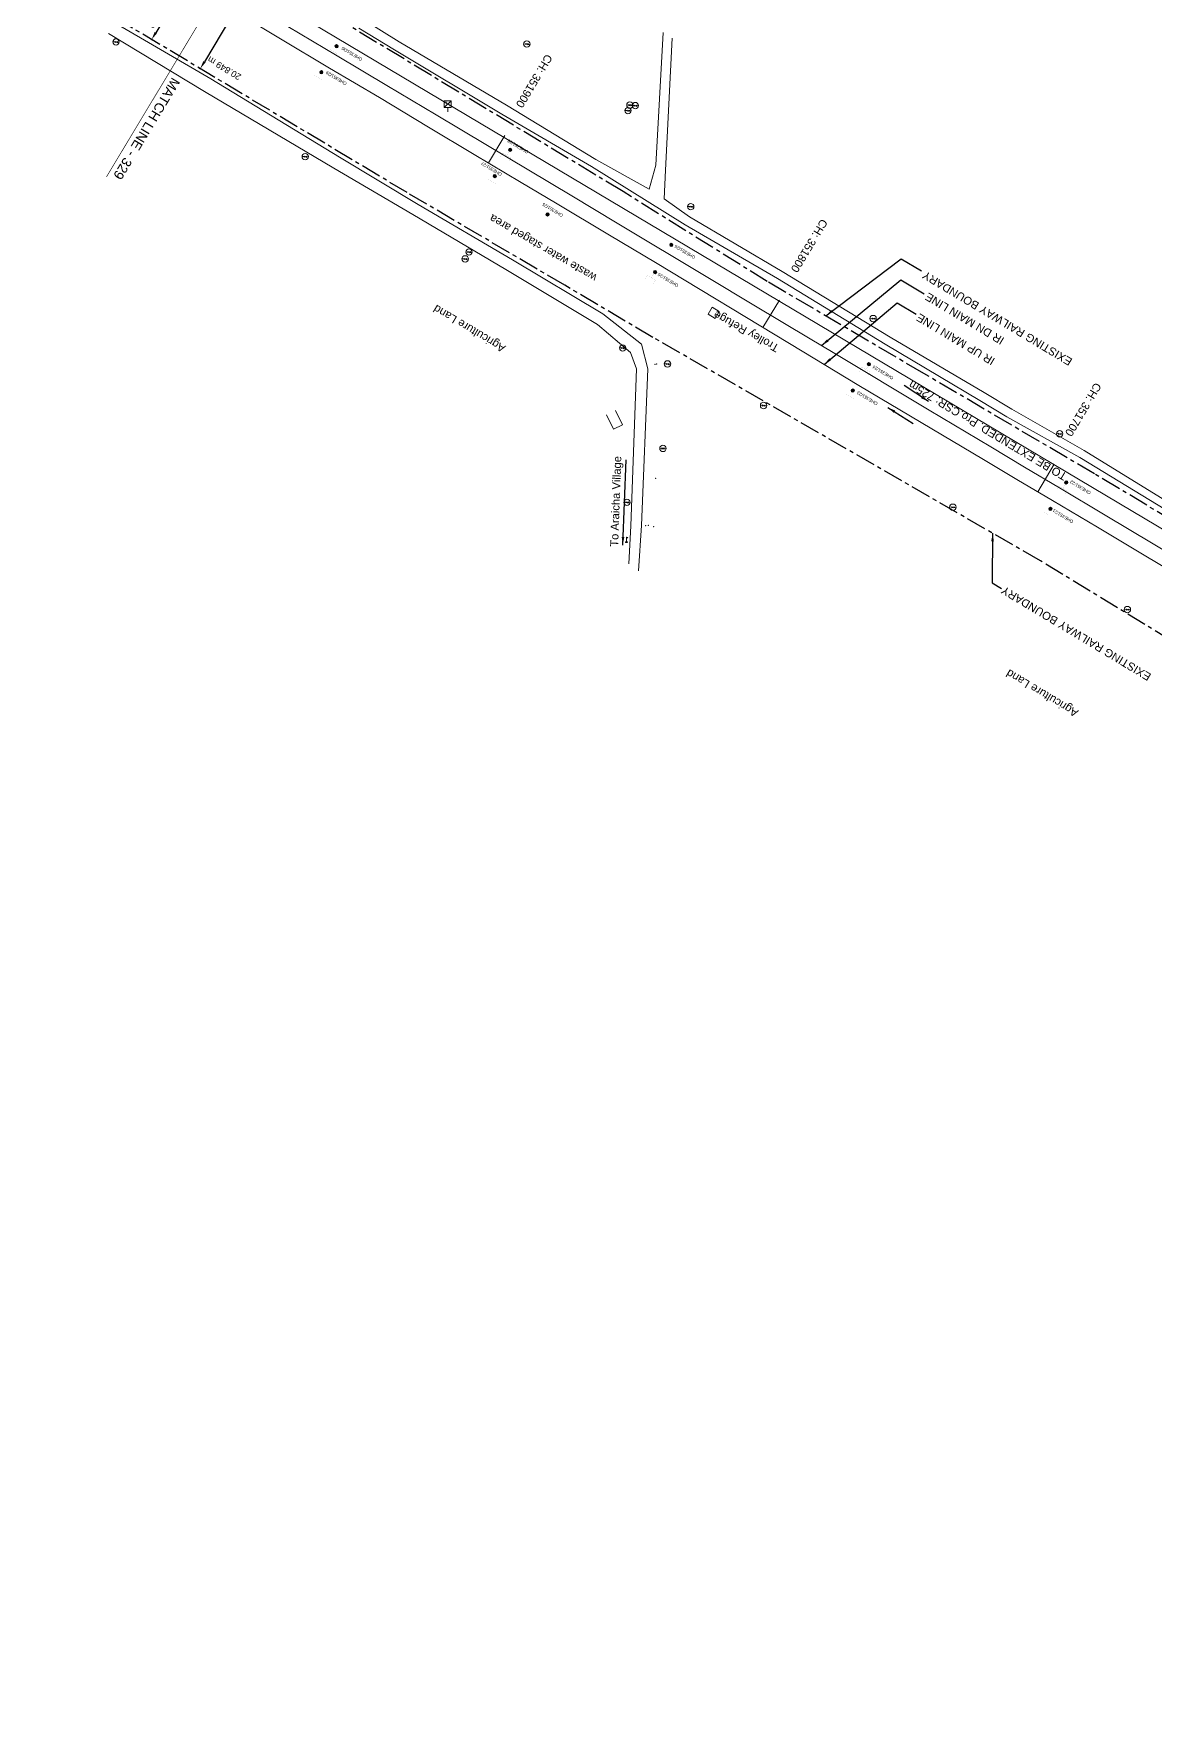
# Model space of a CAD drawing. Header units: metres. Extents: x 593168 to 611286, y 3401475 to 3412398.
# Drawn here: x 600910 to 601261, y 3407145 to 3407672 of the extents above; entities that cross this region are included whole.
import ezdxf
from ezdxf.enums import TextEntityAlignment as Align

# ---------------------------------------------------------------- set-up
doc = ezdxf.new("R2010")
doc.units = ezdxf.units.M
doc.header["$MEASUREMENT"] = 0
doc.linetypes.add('CENTER', pattern=[2, 1.25, -0.25, 0.25, -0.25])
doc.linetypes.add('PHANTOM2', pattern=[1.25, 0.625, -0.125, 0.125, -0.125, 0.125, -0.125])
doc.layers.get('Defpoints').update_dxf_attribs({"lineweight": 0})
for name, color, linetype, lineweight in [('CANAL BOTTOM', 5, 'Continuous', 0), ('CANAL TOP', 5, 'Continuous', 0), ('Commercial Building Pucca', 251, 'Continuous', 0), ('DFCC BOUNDARY', 6, 'CENTER', 0), ('Electric Pole', 251, 'Continuous', 0), ('Existing IR Chainage', 7, 'Continuous', 0), ('Existing IR Track', 7, 'Continuous', 0), ('IR PROP. DETAILS', 190, 'Continuous', 18), ('Lamp_Post', 251, 'Continuous', 0), ('OHE MAST', 8, 'Continuous', 0), ('OHE MAST TEXT', 8, 'Continuous', 0), ('Side Details', 251, 'Continuous', 0), ('Subroad Edge', 34, 'Continuous', 0), ('Text1', 251, 'Continuous', 0), ('Trolley Stand', 251, 'Continuous', 0), ('Water Logged Area', 5, 'Continuous', 0), ('WL', 7, 'Continuous', 0)]:
    doc.layers.add(name, color=color, linetype=linetype, lineweight=lineweight)
doc.layers.add('Existing Railway Boundary', color=7, linetype='CENTER')
doc.layers.add('MATCH LINE', color=7, linetype='Continuous')
doc.styles.add('CUT-FILL', font='cut-fill.shx', dxfattribs={"height": 2})
doc.styles.get("Standard").update_dxf_attribs({"font": 'arial.ttf'})
doc.styles.add('Style-Arial', font='arial.ttf')
doc.dimstyles.new('ISO-25', dxfattribs={"dimtxt": 2.5, "dimasz": 2.5, "dimexe": 1.25, "dimexo": 0.625, "dimtad": 1, "dimtxsty": 'Standard', "dimcen": 2.5, "dimadec": 0, "dimazin": 0, "dimtfac": 1, "dimtmove": 0, "dimatfit": 3, "dimfxl": 1, "dimarcsym": 0})
doc.dimstyles.get("Standard").update_dxf_attribs({"dimtxt": 2.5, "dimasz": 0.18, "dimexe": 0.18, "dimexo": 0.0625, "dimgap": 0.09, "dimtad": 0, "dimtih": 1, "dimtoh": 1, "dimdec": 3, "dimzin": 0, "dimdsep": 46, "dimtxsty": 'Standard', "dimcen": 0.09, "dimaunit": 1, "dimadec": 4, "dimazin": 0, "dimtfac": 1, "dimtdec": 3, "dimtofl": 0, "dimtmove": 0, "dimatfit": 3, "dimfxl": 1, "dimtolj": 1, "dimtzin": 0, "dimarcsym": 0})

# ---------------------------------------------------------------- blocks, each defined once
blk = doc.blocks.new('EP')
blk.add_hatch(color=8).paths.add_polyline_path([(-0.21, -0.05), (-0.21, 0.16), (-0.93, -0.01), (-0.31, 0.07), (-0.31, -0.19), (0.31, 0), (0.31, -0.24), (0.94, -0.01), (0.41, -0.1), (0.43, 0.15)])
at = {"color": 8}
for p, q in [((-0.93, -0.01), (-0.21, 0.16)), ((-0.31, 0.07), (-0.93, -0.01)), ((-0.31, -0.19), (-0.31, 0.07)), ((0.31, 0), (-0.31, -0.19)), ((-0.21, 0.16), (-0.21, -0.05)), ((-0.21, -0.05), (0.43, 0.15)), ((0.31, -0.24), (0.31, 0)), ((0.43, 0.15), (0.41, -0.1)), ((0.94, -0.01), (0.31, -0.24)), ((0.41, -0.1), (0.94, -0.01))]:
    blk.add_line(p, q, dxfattribs=at)
blk.add_circle((0, 0), 1, dxfattribs=at)
blk = doc.blocks.new('LP')
for points in [[(0, 0), (0, 1.5)], [(0.25, 1.35), (0.44, 1.35)]]:
    blk.add_lwpolyline(points)
for centre, radius, start, end in [((0.07, 0.99), 0.519, 57.6425, 97.3165), ((0.34, 1.33), 0.094, 11.7012, 168.0476)]:
    blk.add_arc(centre, radius, start, end)
at = {"extrusion": (0, 0, -1)}
blk.add_ellipse((0, 0.01), major_axis=(0.308, 0), ratio=0.400495, dxfattribs=at)
blk.add_ellipse((0.35, 1.36), major_axis=(0.0017, 0.0438), ratio=0.461056, start_param=1.74022, end_param=4.575836)
blk = doc.blocks.new('WL')
at = {"layer": 'WL'}
for p, q in [((1.07, 3.42), (-1.06, 3.42)), ((-1.06, 3.42), (-1.06, 1.29)), ((-1.06, 1.29), (1.07, 1.29)), ((0, 1.29), (0, 0)), ((1.07, 1.29), (1.07, 3.42))]:
    blk.add_line(p, q, dxfattribs=at)
blk.add_lwpolyline([(-1.06, 1.29), (1.07, 3.42)], dxfattribs=at)
at = {"layer": 'WL', "style": 'CUT-FILL'}
for s, p in [('W', (-0.08, 3.25)), ('L', (0.61, 2.26))]:
    blk.add_text(s, height=0.739, rotation=180, dxfattribs=at).set_placement(p)
blk = doc.blocks.new('OHE MAST')
h = blk.add_hatch(color=256)
h.dxf.hatch_style = 1
edge = h.paths.add_edge_path()
edge.add_arc((0, 0), 0.514, 0, 360)
at = {"const_width": 0.01}
for points in [[(1.5, 3.5), (1.5, 2), (-1.5, 2), (-1.5, 3.5)], [(0, 2), (0, 0)]]:
    blk.add_lwpolyline(points, dxfattribs=at)
blk.add_circle((0, 0), 0.514)
blk = doc.blocks.new('*D175')
at = {"layer": 'Defpoints', "color": 0, "linetype": 'ByBlock', "ltscale": 5, "transparency": 16777216}
for p in [(600972.69, 3407679.04), (600961.96, 3407661.16), (600962.46, 3407660.86)]:
    blk.add_point(p, dxfattribs=at)
at = {"layer": 'DFCC BOUNDARY', "color": 0, "linetype": 'ByBlock', "lineweight": -2, "ltscale": 5, "transparency": 16777216}
for p, q in [((600972.79, 3407678.98), (600973.29, 3407678.68)), ((600971.9, 3407676.6), (600963.75, 3407663.01)), ((600962.07, 3407661.1), (600962.57, 3407660.8))]:
    blk.add_line(p, q, dxfattribs=at)
at = {"layer": 'DFCC BOUNDARY', "color": 0, "linetype": 'ByBlock', "ltscale": 5, "transparency": 16777216}
for points in [[(600971.54, 3407676.81), (600972.26, 3407676.38), (600973.18, 3407678.74)], [(600963.39, 3407663.22), (600964.1, 3407662.79), (600962.46, 3407660.86)]]:
    blk.add_solid(points, dxfattribs=at)
at = {"layer": 'DFCC BOUNDARY', "color": 0, "linetype": 'ByBlock', "ltscale": 5, "transparency": 16777216, "insert": (600969.97, 3407661.01), "char_height": 2, "attachment_point": 5, "rotation": 149, "style": 'Style-Arial'}
blk.add_mtext('\\A1;20.849 m', dxfattribs=at)
blk = doc.blocks.new('TerminatorOpen_0.5')
at = {"color": 0, "linetype": 'ByBlock', "lineweight": -2}
for q in [(-1, 0.25), (-1, 0), (-1, -0.25)]:
    blk.add_line((0, 0), q, dxfattribs=at)
blk = doc.blocks.new('*D176')
at = {"layer": 'Defpoints', "color": 0, "linetype": 'ByBlock', "ltscale": 5, "transparency": 16777216}
for p in [(600958.78, 3407687.36), (600947.28, 3407669.97), (600948.06, 3407669.5)]:
    blk.add_point(p, dxfattribs=at)
at = {"layer": 'DFCC BOUNDARY', "color": 0, "linetype": 'ByBlock', "lineweight": -2, "ltscale": 5, "transparency": 16777216}
for p, q in [((600958.67, 3407687.42), (600957.88, 3407687.89)), ((600956.71, 3407685.69), (600948.56, 3407672.11)), ((600947.96, 3407669.56), (600947.17, 3407670.03))]:
    blk.add_line(p, q, dxfattribs=at)
at = {"layer": 'DFCC BOUNDARY', "color": 0, "linetype": 'ByBlock', "ltscale": 5, "transparency": 16777216}
for points in [[(600956.35, 3407685.9), (600957.06, 3407685.47), (600957.99, 3407687.83)], [(600948.21, 3407672.32), (600948.92, 3407671.9), (600947.28, 3407669.97)]]:
    blk.add_solid(points, dxfattribs=at)
at = {"layer": 'DFCC BOUNDARY', "color": 0, "linetype": 'ByBlock', "ltscale": 5, "transparency": 16777216, "insert": (600943.52, 3407677.23), "char_height": 2, "attachment_point": 5, "rotation": 149, "style": 'Style-Arial'}
blk.add_mtext('\\A1;20.829 m', dxfattribs=at)

msp = doc.modelspace()

# ---------------------------------------------------------------- linework, layer by layer
at = {"layer": 'CANAL BOTTOM'}
for p in [(601102.381, 3407518.125, 258.07), (601104.132, 3407517.744, 257.987)]:
    msp.add_point(p, dxfattribs=at)
at = {"layer": 'CANAL TOP'}
for p in [(601104.524, 3407568.494, 258.372), (601105.063, 3407568.602, 258.066), (601104.7311, 3407532.9009, 258.502), (601101.609, 3407518.081, 258.438)]:
    msp.add_point(p, dxfattribs=at)
at = {"layer": 'Commercial Building Pucca'}
msp.add_polyline3d([(601092.1282, 3407554.0967, 258.4484), (601094.3344, 3407549.6114, 258.4484), (601091.548, 3407548.2408, 259.4981), (601089.3417, 3407552.7261, 259.4981)], dxfattribs=at)
at = {"layer": 'Existing IR Chainage', "color": 7, "linetype": 'Continuous', "lineweight": 13, "flags": 128}
for points in [[(601057.5728, 3407639.9876), (601052.4463, 3407631.4016)], [(601143.4024, 3407588.561), (601138.2268, 3407580.0045)], [(601229.1463, 3407537.2885), (601224.0521, 3407528.6833)]]:
    msp.add_lwpolyline(points, dxfattribs=at)
at = {"layer": 'Existing IR Track', "color": 0, "lineweight": 15, "flags": 128}
for points in [[(601270.6089, 3407500.8966), (601257.8015, 3407508.5698), (601242.7275, 3407517.5629), (601228.6442, 3407525.9649), (601217.5487, 3407532.5333), (601207.1428, 3407538.6936), (601187.6672, 3407550.2867), (601168.1565, 3407561.9007), (601150.4876, 3407572.5882), (601133.1204, 3407583.0933), (601118.6536, 3407591.8093), (601104.6235, 3407600.2621), (601090.3205, 3407608.7988), (601073.3922, 3407618.8954), (601062.6514, 3407625.3084), (601047.9913, 3407634.0616), (601033.7459, 3407642.6017), (601018.3941, 3407651.808), (601002.8432, 3407661.0569), (600987.5237, 3407670.1681), (600974.4976, 3407677.9567)], [(601272.9733, 3407504.6343), (601260.0796, 3407512.3527), (601245.1067, 3407521.3224), (601230.8787, 3407529.8459), (601219.9607, 3407536.3474), (601209.3703, 3407542.6537), (601190.1447, 3407554.1959), (601160.1458, 3407572.2055), (601152.9497, 3407576.4907), (601135.3284, 3407586.9838), (601121.0446, 3407595.6046), (601092.7337, 3407612.6133), (601078.5412, 3407621.0945), (601065.066, 3407629.1282), (601051.6639, 3407637.1182), (601036.1523, 3407646.4098), (601020.7184, 3407655.6548), (601005.2394, 3407664.8485), (600989.8195, 3407674.0071)]]:
    msp.add_lwpolyline(points, dxfattribs=at)
at = {"layer": 'Existing Railway Boundary', "ltscale": 5}
for points in [[(601317.2433, 3407450.7097), (601224.899, 3407507.0908), (601103.8361, 3407576.9037), (601076.3041, 3407593.1922), (601027.0445, 3407622.1279), (600800.8989, 3407757.7565), (600729.53, 3407800.2216), (600590.7896, 3407882.7312), (600531.0891, 3407918.878), (600526.2178, 3407921.6024), (600502.3694, 3407935.4788), (600422.2553, 3407983.1065), (600376.8527, 3408011.2163), (600345.4847, 3408028.7629), (600315.7213, 3408046.6622), (600129.9447, 3408159.317), (599995.7813, 3408208.5798), (599954.336, 3408225.7264), (599945.3157, 3408214.7803), (599936.2222, 3408204.7154)], [(602240.837, 3406937.0674), (602116.2948, 3407010.7668), (601764.5806, 3407219.7883), (601759.3642, 3407222.2685), (601653.1238, 3407292.2946), (601441.2096, 3407415.0505), (601397.917, 3407440.7299), (601301.0475, 3407498.7265), (601241.8375, 3407534.2132), (601188.4611, 3407565.6026), (601139.5754, 3407594.3481), (601094.5264, 3407622.448), (600939.9459, 3407716.091), (600853.7892, 3407766.6119), (600798.1443, 3407818.9628), (600756.3389, 3407844.4101), (600651.5465, 3407908.0731), (600401.2293, 3408050.9686)]]:
    msp.add_lwpolyline(points, dxfattribs=at)
at = {"layer": 'IR PROP. DETAILS'}
msp.add_lwpolyline([(601416.1534, 3407425.7798), (600988.7507, 3407680.1794, -0.00071772), (600964.1023, 3407694.8986), (600944.4743, 3407706.6581)], format="xyb", dxfattribs=at)
at = {"layer": 'MATCH LINE', "linetype": 'PHANTOM2', "ltscale": 15, "const_width": 0.2}
msp.add_lwpolyline([(600990.0138, 3407721.6411), (600933.14, 3407627.0235)], dxfattribs=at)
at = {"layer": 'Subroad Edge'}
for points in [[(600935.5845, 3407675.2496, 258.0695), (600965.7924, 3407657.7199, 258.0965), (601005.9568, 3407633.2401, 258.1445), (601030.4804, 3407618.4106, 258.2134), (601059.9703, 3407601.0954, 258.2654), (601088.1971, 3407584.2358, 258.3304), (601100.2922, 3407574.7344, 258.5193), (601102.2904, 3407567.1163, 258.5453), (601100.2637, 3407518.102, 258.6353), (601099.3922, 3407503.9704, 258.6838)], [(601363.809, 3407463.3382, 258.5993), (601333.1651, 3407482.4847, 258.6273), (601293.1673, 3407507.006, 258.7253), (601266.5131, 3407521.5473, 258.8333), (601237.2065, 3407539.3574, 258.7563), (601214.3714, 3407552.0284, 258.7993), (601206.0127, 3407557.1906, 258.9302), (601176.4287, 3407574.7414, 258.7233), (601142.7397, 3407595.2932, 258.6213), (601113.9672, 3407612.1083, 258.5383), (601084.6245, 3407630.3141, 258.2554), (601056.6909, 3407646.6652, 258.1315), (601023.1752, 3407666.7556, 258.0785), (601012.0276, 3407673.5437, 258.0345)], [(601107.0044, 3407672.1179, 258.6517), (601104.7243, 3407630.6899, 258.5533), (601102.6536, 3407623.2198, 258.5253), (601086.0069, 3407632.5231, 258.2434), (601058.0713, 3407649.4569, 258.1025), (601024.5426, 3407669.2889, 257.9665), (601013.5389, 3407676.1186, 257.9795)], [(601096.3704, 3407506.1117, 258.7681), (601096.9717, 3407517.9683, 258.7183), (601098.7388, 3407567.0975, 258.4154), (601096.8812, 3407572.1738, 258.3944), (601086.5444, 3407580.915, 258.3924), (601057.9206, 3407598.1365, 258.3694), (601028.8981, 3407615.2827, 258.2934), (601004.2035, 3407629.7298, 258.2584), (600963.7521, 3407653.6871, 258.1005), (600933.7456, 3407671.8926, 258.1485)], [(601365.006, 3407465.4975, 258.5463), (601333.8611, 3407484.1815, 258.5553), (601293.7731, 3407508.3974, 258.6003), (601267.8277, 3407523.5667, 258.6653), (601238.5868, 3407541.5739, 258.6873), (601215.9453, 3407554.4897, 258.7583), (601207.3493, 3407559.661, 258.6643), (601178.0061, 3407576.9545, 258.6443), (601144.2085, 3407597.52, 258.5673), (601115.2743, 3407614.6036, 258.5873), (601107.3267, 3407620.2252, 258.6033), (601107.8263, 3407629.1931, 258.5643), (601109.8428, 3407670.3612, 258.5933)]]:
    msp.add_polyline3d(points, dxfattribs=at)
at = {"layer": 'Trolley Stand'}
msp.add_polyline3d([(601121.0815, 3407584.1302, 259.726), (601122.4058, 3407586.356, 259.817), (601124.6006, 3407585.0158, 259.9179), (601123.2755, 3407582.7886, 259.9179)], close=True, dxfattribs=at)

# ---------------------------------------------------------------- block references
at = {"layer": 'Electric Pole', "xscale": 0.9997078269551627, "yscale": 0.9997078269551627, "zscale": 0.9997078269551627}
for p in [(600936.1411, 3407669.2155, 258.3204), (601064.4706, 3407668.5571, 258.1085), (601096.0693, 3407647.7518, 259.2991), (601096.6598, 3407649.4916, 259.1442), (601098.356, 3407649.3219, 259.1512), (600995.243, 3407633.3777, 258.0745), (601115.672, 3407617.7531, 258.3394), (601046.3958, 3407603.5715, 258.7153), (601045.2137, 3407601.4111, 257.9705), (601172.6404, 3407582.7832, 258.4254), (601094.3903, 3407573.5904, 258.2444), (601108.4091, 3407568.5953, 258.1385), (601138.4242, 3407555.6071, 258.0925), (601230.909, 3407546.753, 257.9565), (601106.9839, 3407542.2007, 258.3764), (601095.75, 3407525.3409, 258.7343), (601197.5384, 3407523.8248, 258.1025), (601252.0684, 3407491.8499, 258.1065)]:
    msp.add_blockref('EP', p, dxfattribs=at)
at = {"layer": 'Lamp_Post', "xscale": 0.9997078269551627, "yscale": 0.9997078269551627, "zscale": 0.9997078269551627}
msp.add_blockref('LP', (601095.558, 3407512.925, 258.6263), dxfattribs=at)
at = {"layer": 'OHE MAST', "rotation": 149.0208306544456}
for p in [(601005.0525, 3407667.874), (601000.2805, 3407659.7404), (601059.2627, 3407635.5382), (601054.4341, 3407627.293), (601070.949, 3407615.3098), (601109.6027, 3407605.7729), (601104.5339, 3407597.3034), (601171.3342, 3407568.5036), (601166.2603, 3407560.2765), (601232.9458, 3407531.5509), (601228.0366, 3407523.2789)]:
    msp.add_blockref('OHE MAST', p, dxfattribs=at)
at = {"layer": 'WL', "xscale": 0.9997078269551627, "yscale": 0.9997078269551627, "zscale": 0.9997078269551627}
msp.add_blockref('WL', (601039.7417, 3407647.4174, 259.607), dxfattribs=at)

# ---------------------------------------------------------------- texts
at = {"layer": 'Existing IR Chainage', "color": 7, "lineweight": 0, "char_height": 2.5, "attachment_point": 6, "line_spacing_factor": 0.60036, "style": 'Style-Arial'}
for s, insert, rotation in [('CH: 351900', (601061.9838, 3407649.0008), 239.159584), ('CH: 351800', (601147.865, 3407597.5487), 238.831199), ('CH: 351700', (601233.5234, 3407546.3182), 239.374956)]:
    msp.add_mtext(s, dxfattribs=dict(at, insert=insert, rotation=rotation))
at = {"layer": 'Existing IR Track', "color": 7, "lineweight": -3}
for s, p in [('IR DN MAIN LINE', (601189.2496, 3407589.9322)), ('IR UP MAIN LINE', (601186.5159, 3407583.4138))]:
    msp.add_text(s, height=2.5, rotation=149, dxfattribs=at).set_placement(p, align=Align.MIDDLE_RIGHT)
at = {"layer": 'Existing Railway Boundary', "linetype": 'Continuous', "ltscale": 5}
for p in [(601189.0362, 3407597.7296, -1661.5937), (601213.653, 3407499.2566, 613.7163)]:
    msp.add_text('EXISTING RAILWAY BOUNDARY', height=2.5, rotation=149, dxfattribs=at).set_placement(p, align=Align.RIGHT)
at = {"layer": 'IR PROP. DETAILS'}
msp.add_text(' TO BE EXTENDED. Pro.CSR: 725m', height=2.5, rotation=149, dxfattribs=at).set_placement((601184.0653, 3407562.3903), align=Align.MIDDLE_RIGHT)
at = {"layer": 'MATCH LINE', "linetype": 'Continuous'}
msp.add_text('MATCH LINE - 329', height=3, rotation=239.034667, dxfattribs=at).set_placement((600953.7162, 3407658.3336))
at = {"layer": 'OHE MAST TEXT'}
for s, p in [('OHE351/30', (601013.2278, 3407664.0305, 259.648)), ('OHE351/29', (601008.3531, 3407656.4543, 259.608)), ('OHE351/28', (601065.0524, 3407635.1024, 259.635)), ('OHE351/27', (601056.7911, 3407628.0966, 259.764)), ('OHE351/25', (601075.9063, 3407615.2812, 260.035)), ('OHE351/26', (601117.2386, 3407602.1441, 259.723)), ('OHE351/25', (601111.9596, 3407593.3892, 259.716)), ('OHE351/24', (601179.1056, 3407564.4919, 259.697)), ('OHE351/23', (601174.1996, 3407556.4486, 258.737)), ('OHE351/22', (601240.7609, 3407528.6113, 259.869)), ('OHE351/21', (601235.3065, 3407519.5934, 258.815))]:
    msp.add_text(s, height=1, rotation=149, dxfattribs=at).set_placement(p)
at = {"layer": 'Side Details'}
for p in [(601058.0353, 3407574.1375, 259.966), (601236.9649, 3407460.2098, 259.837)]:
    msp.add_text('Agriculture Land', height=2.5, rotation=149, dxfattribs=at).set_placement(p)
at = {"layer": 'Subroad Edge'}
msp.add_text('To Araicha Village', height=2.5, rotation=87.958675, dxfattribs=at).set_placement((601092.98, 3407511.4559))
at = {"layer": 'Text1'}
msp.add_text('Trolley Refuge', height=2.5, rotation=151.044359, dxfattribs=at).set_placement((601143.5182, 3407574.315, 156.3202))
msp.add_text('Trolley Refuge', height=2.5, rotation=151.044359, dxfattribs=at).set_placement((601143.5182, 3407574.315, 156.3202))
at = {"layer": 'Water Logged Area'}
msp.add_text('waste water staged area', height=2.5, rotation=149.753664, dxfattribs=at).set_placement((601086.5777, 3407596.299))

# ---------------------------------------------------------------- dimensions: what is measured, and where the dimension line sits
at = {"layer": 'DFCC BOUNDARY', "color": 7, "linetype": 'ByBlock', "ltscale": 5}
for base, p1, p2, picture, middle in [((600947.2789, 3407669.9665), (600958.7764, 3407687.3585), (600948.0635, 3407669.496), '*D176', (600943.5184, 3407677.2328)), ((600962.4603, 3407660.8617), (600972.6869, 3407679.0394), (600961.9636, 3407661.1595), '*D175', (600969.9654, 3407661.0105))]:
    dim = msp.add_linear_dim(base=base, p1=p1, p2=p2, angle=239.047191, dimstyle='Standard', override={"dimtxt": 2, "dimasz": 2.5, "dimexe": 0.125, "dimexo": 0.125, "dimgap": 0.125, "dimtad": 1, "dimtih": 0, "dimtoh": 0, "dimdec": 3, "dimzin": 11, "dimpost": ' m', "dimtxsty": 'Style-Arial', "dimsah": 1, "dimadec": 4, "dimazin": 3, "dimtmove": 2, "dimatfit": 1, "dimldrblk": 'TerminatorOpen_0.5', "dimfrac": 2, "dimtzin": 11}, dxfattribs=at)
    dim.commit()
    dim.dimension.update_dxf_attribs({"geometry": picture, "text_midpoint": middle, "dimtype": 129, "text_rotation": 149})

# ---------------------------------------------------------------- leaders
at = {"layer": 'Existing IR Track', "color": 7, "lineweight": -3}
for points, override in [([(601156.5478, 3407574.3481, -1137.655), (601181.2915, 3407594.8428, -1137.655), (601188.5433, 3407590.4892, -1137.655)], {"dimtxt": 3, "dimasz": 2.5, "dimgap": 0.625, "dimtad": 0, "dimdec": 3, "dimzin": 2, "dimtdec": 3}), ([(601157.3366, 3407568.4454, -1137.655), (601180.1566, 3407587.7217, -1137.655), (601186.102, 3407584.1645, -1137.655)], {"dimtxt": 3, "dimasz": 2.5, "dimgap": 0.625, "dimtad": 0, "dimdec": 3, "dimzin": 2, "dimtdec": 3}), ([(601189.958, 3407556.8492), (601182.2975, 3407561.8777)], {"dimtxt": 3, "dimasz": 2.5, "dimtad": 0, "dimdec": 3, "dimzin": 2, "dimtdec": 3}), ([(601177.2086, 3407555.0019), (601185.1374, 3407550.0337)], {"dimtxt": 3, "dimasz": 2.5, "dimtad": 0, "dimdec": 3, "dimzin": 2, "dimtdec": 3})]:
    msp.add_leader(points, dimstyle='ISO-25', override=override, dxfattribs=at)
at = {"layer": 'Existing Railway Boundary', "linetype": 'Continuous', "ltscale": 5}
for points in [[(601157.821, 3407583.6194, -2275.31), (601181.3966, 3407601.4864, -2275.31), (601187.7011, 3407597.7016, -2275.31)], [(601209.9821, 3407515.6929), (601209.7853, 3407500.1625), (601212.7444, 3407498.38)]]:
    msp.add_leader(points, dimstyle='ISO-25', override={"dimtxt": 3, "dimasz": 2.5, "dimgap": 0.625, "dimtad": 0, "dimdec": 3, "dimzin": 2, "dimtdec": 3}, dxfattribs=at)
at = {"layer": 'Subroad Edge'}
msp.add_leader([(601094.4229, 3407512.0087), (601095.4481, 3407538.6738)], dimstyle='ISO-25', override={"dimtxt": 3, "dimasz": 2.5, "dimgap": 0.625, "dimtad": 0, "dimdec": 3, "dimzin": 2, "dimtdec": 3}, dxfattribs=at)

doc.saveas('drawing.dxf')
